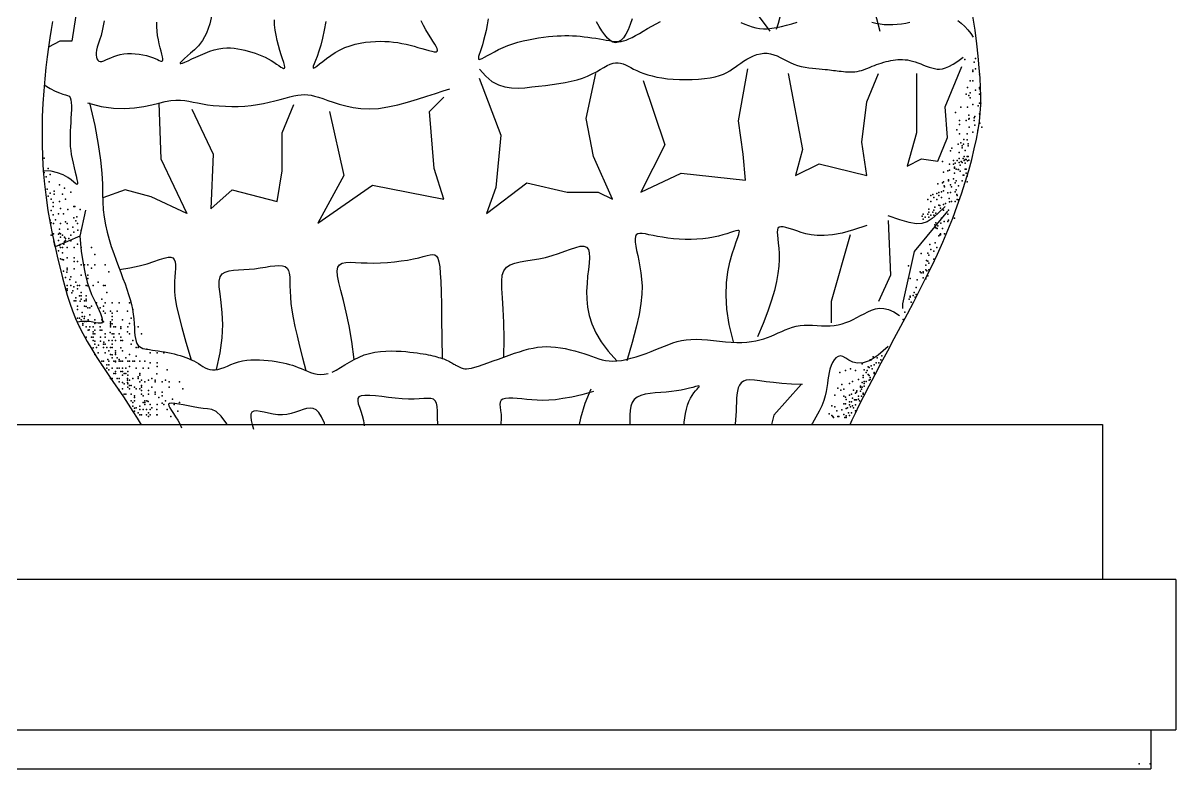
# Model space of a CAD drawing. Extents: x 477 to 1072, y 2734 to 3432.
# Drawn here: x 710.2 to 1072.4, y 2734.3 to 2968.8 of the extents above; entities that cross this region are included whole.
import ezdxf

# ---------------------------------------------------------------- set-up
doc = ezdxf.new("R2010")
doc.units = 0
doc.header["$LTSCALE"] = 10
doc.header["$MEASUREMENT"] = 0
for name, color, linetype in [('3', 3, 'CONTINUOUS'), ('4', 4, 'CONTINUOUS'), ('7', 7, 'CONTINUOUS'), ('BH', 3, 'CONTINUOUS')]:
    doc.layers.add(name, color=color, linetype=linetype)

msp = doc.modelspace()

# ---------------------------------------------------------------- linework, layer by layer
at = {"layer": '3'}
for points in [[(969.96, 3003.68), (970.98, 2998.38), (972.13, 2993.26), (973.37, 2988.31), (974.65, 2983.54), (975.93, 2978.94), (977.17, 2974.52), (978.32, 2970.27), (979.34, 2966.2)], [(731.1, 2984.32), (726.72, 2971.2), (725.47, 2963.08), (721.72, 2963.08), (718.18, 2961.26)], [(769.71, 2972.33), (768.85, 2968.53), (767.77, 2965.58), (766.56, 2963.33), (765.28, 2961.63), (764.01, 2960.35), (762.83, 2959.33), (761.8, 2958.45), (760.94, 2957.7), (760.28, 2957.08), (759.81, 2956.6), (759.57, 2956.26), (759.55, 2956.08), (759.79, 2956.06), (760.28, 2956.2), (761.03, 2956.52), (762.02, 2956.97), (763.19, 2957.52), (764.5, 2958.13), (765.91, 2958.76), (767.37, 2959.37), (768.84, 2959.92), (770.28, 2960.37), (771.65, 2960.69), (772.95, 2960.89), (774.19, 2960.99), (775.39, 2960.98), (776.54, 2960.89), (777.67, 2960.74), (778.77, 2960.52), (779.87, 2960.27), (780.96, 2959.98), (782.05, 2959.66), (783.12, 2959.31), (784.18, 2958.92), (785.21, 2958.51), (786.22, 2958.05), (787.18, 2957.56), (788.1, 2957.04), (788.97, 2956.48), (789.78, 2955.92), (790.51, 2955.41), (791.14, 2954.98), (791.66, 2954.68), (792.04, 2954.55), (792.29, 2954.63), (792.38, 2954.96), (792.29, 2955.56), (792.07, 2956.43), (791.74, 2957.51), (791.33, 2958.78), (790.89, 2960.2), (790.44, 2961.72), (790.02, 2963.32), (789.67, 2964.95), (789.4, 2966.59), (789.23, 2968.23), (789.16, 2969.86)], [(944.95, 2966.2), (941.26, 2971.14)], [(947.99, 2970.66), (947.47, 2968.62), (946.82, 2966.82)], [(735.62, 2969.52), (735.15, 2966.9), (734.67, 2964.9), (734.22, 2963.38), (733.82, 2962.19), (733.49, 2961.2), (733.27, 2960.3), (733.16, 2959.46), (733.14, 2958.71), (733.22, 2958.07), (733.39, 2957.53), (733.65, 2957.12), (734, 2956.84), (734.43, 2956.73), (734.94, 2956.76), (735.53, 2956.94), (736.19, 2957.21), (736.93, 2957.55), (737.75, 2957.92), (738.65, 2958.29), (739.63, 2958.63), (740.68, 2958.91), (741.81, 2959.1), (743, 2959.19), (744.21, 2959.21), (745.44, 2959.15), (746.65, 2959.02), (747.82, 2958.82), (748.93, 2958.58), (749.96, 2958.29), (750.88, 2957.96), (751.7, 2957.62), (752.4, 2957.31), (752.98, 2957.05), (753.45, 2956.87), (753.8, 2956.81), (754.03, 2956.89), (754.13, 2957.14), (754.11, 2957.59), (753.98, 2958.23), (753.78, 2959.03), (753.53, 2959.98), (753.24, 2961.05), (752.96, 2962.24), (752.69, 2963.51), (752.46, 2964.85), (752.3, 2966.23), (752.21, 2967.65), (752.18, 2969.07)], [(805.27, 2969.24), (804.84, 2966.52), (804.31, 2964.07), (803.72, 2961.88), (803.12, 2959.97), (802.54, 2958.33), (802.03, 2956.99), (801.63, 2955.94), (801.37, 2955.2), (801.29, 2954.76), (801.44, 2954.64), (801.84, 2954.83), (802.48, 2955.29), (803.33, 2955.95), (804.36, 2956.76), (805.55, 2957.67), (806.86, 2958.61), (808.28, 2959.53), (809.78, 2960.37), (811.33, 2961.08), (812.91, 2961.67), (814.51, 2962.14), (816.12, 2962.5), (817.73, 2962.77), (819.32, 2962.95), (820.88, 2963.05), (822.39, 2963.08), (823.85, 2963.05), (825.25, 2962.96), (826.61, 2962.83), (827.94, 2962.65), (829.23, 2962.42), (830.51, 2962.15), (831.77, 2961.85), (833.02, 2961.51), (834.26, 2961.15), (835.48, 2960.79), (836.63, 2960.44), (837.68, 2960.15), (838.61, 2959.93), (839.38, 2959.8), (839.96, 2959.8), (840.31, 2959.95), (840.43, 2960.27), (840.32, 2960.76), (840.02, 2961.4), (839.56, 2962.19), (838.97, 2963.12), (838.29, 2964.17), (837.55, 2965.34), (836.77, 2966.62), (835.99, 2967.99), (835.23, 2969.45)], [(856.33, 2970.11), (856.03, 2968.27), (855.67, 2966.5), (855.29, 2964.84), (854.89, 2963.31), (854.49, 2961.93), (854.11, 2960.74), (853.77, 2959.72), (853.5, 2958.89), (853.32, 2958.25), (853.24, 2957.78), (853.29, 2957.49), (853.49, 2957.39), (853.86, 2957.45), (854.43, 2957.69), (855.17, 2958.08), (856.08, 2958.58), (857.13, 2959.16), (858.32, 2959.8), (859.62, 2960.46), (861.03, 2961.11), (862.51, 2961.72), (864.07, 2962.27), (865.67, 2962.76), (867.3, 2963.19), (868.95, 2963.56), (870.58, 2963.87), (872.18, 2964.14), (873.74, 2964.36), (875.23, 2964.53), (876.63, 2964.67), (877.96, 2964.77), (879.23, 2964.83), (880.46, 2964.86), (881.66, 2964.85), (882.85, 2964.81), (884.03, 2964.74), (885.23, 2964.64), (886.45, 2964.51), (887.69, 2964.35), (888.92, 2964.18), (890.13, 2964), (891.3, 2963.81), (892.41, 2963.63), (893.45, 2963.45), (894.4, 2963.28), (895.25, 2963.14), (896.02, 2963.03), (896.74, 2962.96), (897.44, 2962.96), (898.14, 2963.03), (898.87, 2963.18), (899.67, 2963.44), (900.55, 2963.81), (901.55, 2964.29), (902.64, 2964.89), (903.82, 2965.56), (905.07, 2966.29), (906.38, 2967.06), (907.72, 2967.83), (909.08, 2968.6), (910.45, 2969.32)], [(901.53, 2970.14), (900.98, 2968.32), (900.34, 2966.68), (899.63, 2965.28), (898.86, 2964.13), (898.05, 2963.28), (897.21, 2962.77), (896.37, 2962.62), (895.52, 2962.82), (894.66, 2963.32), (893.8, 2964.09), (892.94, 2965.1), (892.08, 2966.31), (891.23, 2967.69), (890.38, 2969.21)], [(935.74, 2968.93), (936.98, 2968.45), (938.16, 2968.02), (939.31, 2967.64), (940.45, 2967.34), (941.62, 2967.13), (942.83, 2967.02), (944.11, 2967.03), (945.49, 2967.17), (946.95, 2967.43), (948.48, 2967.77), (950.08, 2968.17), (951.72, 2968.6), (953.4, 2969.04)], [(976.85, 2969.05), (978.17, 2968.77), (979.48, 2968.54), (980.8, 2968.39), (982.13, 2968.31), (983.48, 2968.32), (984.83, 2968.4), (986.18, 2968.56), (987.51, 2968.77), (988.81, 2969.05)], [(1003.85, 2969.62), (1004.98, 2968.72), (1006.06, 2967.72), (1007.06, 2966.63), (1007.95, 2965.49), (1008.73, 2964.33)], [(853.65, 2954.33), (855.56, 2952.09), (857.51, 2950.47), (859.52, 2949.37), (861.56, 2948.71), (863.64, 2948.4), (865.74, 2948.36), (867.87, 2948.49), (870.02, 2948.71), (872.17, 2948.94), (874.31, 2949.19), (876.43, 2949.46), (878.5, 2949.76), (880.5, 2950.11), (882.43, 2950.51), (884.25, 2950.98), (885.96, 2951.52), (887.54, 2952.14), (888.98, 2952.82), (890.31, 2953.52), (891.54, 2954.21), (892.66, 2954.86), (893.7, 2955.43), (894.66, 2955.89), (895.55, 2956.2), (896.38, 2956.35), (897.17, 2956.35), (897.94, 2956.22), (898.7, 2955.97), (899.47, 2955.64), (900.27, 2955.24), (901.11, 2954.8), (902.01, 2954.33), (902.99, 2953.86), (904.05, 2953.4), (905.21, 2952.96), (906.47, 2952.55), (907.83, 2952.17), (909.31, 2951.83), (910.91, 2951.54), (912.64, 2951.31), (914.5, 2951.15), (916.45, 2951.06), (918.45, 2951.03), (920.46, 2951.08), (922.42, 2951.19), (924.31, 2951.37), (926.06, 2951.62), (927.65, 2951.94), (929.03, 2952.32), (930.23, 2952.76), (931.29, 2953.26), (932.25, 2953.8), (933.12, 2954.37), (933.96, 2954.97), (934.8, 2955.58), (935.67, 2956.2), (936.6, 2956.83), (937.59, 2957.42), (938.62, 2957.98), (939.68, 2958.47), (940.77, 2958.87), (941.86, 2959.16), (942.94, 2959.32), (944.01, 2959.33), (945.05, 2959.17), (946.07, 2958.86), (947.09, 2958.45), (948.1, 2957.96), (949.12, 2957.43), (950.16, 2956.88), (951.24, 2956.36), (952.35, 2955.89), (953.5, 2955.5), (954.68, 2955.19), (955.88, 2954.95), (957.06, 2954.76), (958.22, 2954.61), (959.32, 2954.5), (960.36, 2954.41), (961.31, 2954.33), (962.16, 2954.25), (962.92, 2954.17), (963.6, 2954.1), (964.24, 2954.02), (964.84, 2953.94), (965.43, 2953.86), (966.01, 2953.78), (966.62, 2953.71), (967.27, 2953.63), (967.94, 2953.56), (968.64, 2953.5), (969.36, 2953.46), (970.09, 2953.44), (970.82, 2953.46), (971.54, 2953.51), (972.25, 2953.6), (972.95, 2953.74), (973.63, 2953.92), (974.3, 2954.14), (974.96, 2954.38), (975.63, 2954.64), (976.3, 2954.92), (976.98, 2955.2), (977.67, 2955.48), (978.38, 2955.74), (979.11, 2956), (979.85, 2956.24), (980.6, 2956.46), (981.36, 2956.67), (982.11, 2956.85), (982.86, 2957.01), (983.61, 2957.14), (984.35, 2957.24), (985.08, 2957.31), (985.82, 2957.34), (986.56, 2957.34), (987.3, 2957.29), (988.07, 2957.19), (988.85, 2957.03), (989.66, 2956.83), (990.49, 2956.57), (991.35, 2956.27), (992.22, 2955.94), (993.09, 2955.6), (993.97, 2955.27), (994.84, 2954.96), (995.7, 2954.7), (996.53, 2954.49), (997.35, 2954.35), (998.17, 2954.32), (999.05, 2954.43), (1000.01, 2954.7), (1001.11, 2955.17), (1002.38, 2955.87), (1003.86, 2956.83), (1005.6, 2958.08)], [(853.54, 2951.46), (860.26, 2933.55), (858.76, 2917.14), (855.78, 2908.93), (868.47, 2918.63), (881.17, 2915.65), (890.87, 2915.65), (895.36, 2913.41), (889.38, 2926.84), (887.14, 2938.77), (890.13, 2952.95)], [(905.06, 2950.71), (911.78, 2930.57), (904.32, 2915.65), (917.01, 2921.61), (937.17, 2919.38), (936.43, 2927.58), (934.93, 2938.03), (937.92, 2954.44)], [(950.62, 2952.95), (955.1, 2929.07), (952.86, 2920.87), (960.32, 2924.6), (975.26, 2920.87), (973.76, 2931.31), (975.26, 2944), (978.99, 2952.95)], [(990.94, 2952.95), (990.94, 2934.3), (987.95, 2923.85), (992.43, 2926.09), (997.66, 2925.34), (1000.65, 2932.8), (999.9, 2942.5), (1005.13, 2955.19)], [(716.84, 2949.41), (718.74, 2948.2), (720.32, 2947.37), (721.63, 2946.84), (722.68, 2946.5), (723.51, 2946.28), (724.15, 2946.08), (724.62, 2945.81), (724.95, 2945.38), (725.17, 2944.71), (725.3, 2943.83), (725.36, 2942.77), (725.35, 2941.58), (725.3, 2940.28), (725.23, 2938.93), (725.14, 2937.56), (725.05, 2936.21), (724.98, 2934.91), (724.94, 2933.65), (724.93, 2932.42), (724.96, 2931.2), (725.03, 2929.98), (725.15, 2928.73), (725.33, 2927.45), (725.57, 2926.11), (725.88, 2924.72), (726.21, 2923.32), (726.55, 2921.98), (726.86, 2920.74), (727.1, 2919.67), (727.24, 2918.84), (727.24, 2918.29), (727.08, 2918.1), (726.73, 2918.29), (726.14, 2918.78), (725.31, 2919.48), (724.2, 2920.27), (722.79, 2921.07), (721.05, 2921.75), (718.97, 2922.23), (716.51, 2922.38)], [(730.47, 2943.71), (734.73, 2942.61), (738.59, 2942.05), (742.09, 2941.92), (745.24, 2942.12), (748.08, 2942.55), (750.61, 2943.1), (752.86, 2943.66), (754.86, 2944.13), (756.62, 2944.42), (758.21, 2944.55), (759.65, 2944.55), (761.01, 2944.43), (762.32, 2944.22), (763.65, 2943.97), (765.04, 2943.68), (766.53, 2943.4), (768.17, 2943.14), (769.93, 2942.92), (771.81, 2942.75), (773.76, 2942.63), (775.77, 2942.58), (777.8, 2942.59), (779.84, 2942.69), (781.85, 2942.88), (783.82, 2943.16), (785.72, 2943.51), (787.56, 2943.92), (789.31, 2944.35), (790.98, 2944.79), (792.53, 2945.21), (793.98, 2945.58), (795.29, 2945.9), (796.48, 2946.13), (797.57, 2946.26), (798.61, 2946.31), (799.63, 2946.26), (800.68, 2946.11), (801.79, 2945.87), (803, 2945.52), (804.36, 2945.06), (805.9, 2944.51), (807.62, 2943.9), (809.53, 2943.29), (811.62, 2942.73), (813.9, 2942.26), (816.36, 2941.95), (819, 2941.84), (821.82, 2941.99), (824.81, 2942.43), (827.9, 2943.1), (831.02, 2943.93), (834.08, 2944.86), (837.02, 2945.81), (839.75, 2946.71), (842.19, 2947.49), (844.27, 2948.08)], [(806.49, 2941.01), (810.97, 2920.87), (802.76, 2905.95), (819.93, 2917.88), (842.34, 2913.41), (839.35, 2923.11), (837.85, 2941.01), (842.34, 2945.49)], [(731.1, 2943.71), (732.7, 2936.61), (733.8, 2930.67), (734.51, 2925.72), (734.91, 2921.59), (735.11, 2918.13), (735.19, 2915.18), (735.24, 2912.57), (735.37, 2910.13), (735.64, 2907.74), (736.06, 2905.37), (736.59, 2903.04), (737.22, 2900.76), (737.91, 2898.53), (738.65, 2896.36), (739.41, 2894.28), (740.16, 2892.28), (740.89, 2890.37), (741.58, 2888.55), (742.23, 2886.81), (742.82, 2885.13), (743.36, 2883.51), (743.83, 2881.92), (744.22, 2880.37), (744.54, 2878.85), (744.77, 2877.33), (744.94, 2875.85), (745.06, 2874.41), (745.15, 2873.05), (745.24, 2871.79), (745.35, 2870.63), (745.49, 2869.61), (745.69, 2868.75), (745.96, 2868.05), (746.31, 2867.5), (746.74, 2867.09), (747.24, 2866.78), (747.81, 2866.55), (748.46, 2866.39), (749.17, 2866.26), (749.96, 2866.14), (750.81, 2866.02), (751.72, 2865.89), (752.67, 2865.74), (753.66, 2865.58), (754.66, 2865.41), (755.68, 2865.22), (756.68, 2865.01), (757.67, 2864.79), (758.63, 2864.54), (759.57, 2864.28), (760.47, 2863.99), (761.35, 2863.68), (762.19, 2863.35), (763.01, 2862.99), (763.79, 2862.6), (764.55, 2862.19), (765.28, 2861.75), (765.99, 2861.3), (766.69, 2860.87), (767.4, 2860.48), (768.13, 2860.16), (768.87, 2859.92), (769.66, 2859.79), (770.49, 2859.79), (771.38, 2859.94), (772.33, 2860.22), (773.33, 2860.58), (774.39, 2861), (775.5, 2861.45), (776.66, 2861.89), (777.87, 2862.28), (779.14, 2862.6), (780.45, 2862.82), (781.8, 2862.95), (783.16, 2862.99), (784.52, 2862.97), (785.87, 2862.88), (787.19, 2862.75), (788.46, 2862.58), (789.67, 2862.39), (790.8, 2862.19), (791.87, 2861.98), (792.89, 2861.75), (793.86, 2861.5), (794.81, 2861.22), (795.73, 2860.92), (796.66, 2860.58), (797.59, 2860.21), (798.53, 2859.8), (799.51, 2859.39), (800.5, 2859.01), (801.53, 2858.69), (802.6, 2858.45), (803.7, 2858.35), (804.84, 2858.4), (806.03, 2858.65)], [(752.86, 2943.66), (753.47, 2926.09), (761.69, 2908.93), (750.48, 2914.15), (742.27, 2916.39), (735.21, 2913.87)], [(763.18, 2941.76), (769.9, 2927.58), (769.15, 2910.42), (775.87, 2916.39), (790.06, 2912.66), (791.56, 2922.36), (791.56, 2934.3), (795.29, 2943.25)], [(729.85, 2909.98), (727.97, 2901.86), (720.22, 2898.47), (719.83, 2900.3)], [(999.9, 2911.17), (997.66, 2908.96), (995.84, 2907.35), (994.23, 2906.29), (992.62, 2905.76), (990.8, 2905.72), (988.56, 2906.13), (985.69, 2906.97), (981.98, 2908.18)], [(1000.65, 2909.68), (990.19, 2896.99), (986.46, 2880.58), (986.46, 2879.09)], [(981.98, 2906.69), (982.73, 2889.53), (978.99, 2881.33)], [(727.97, 2901.86), (728.48, 2897.14), (729.06, 2893.22), (729.69, 2890.01), (730.36, 2887.39), (731.05, 2885.26), (731.73, 2883.52), (732.39, 2882.06), (733.02, 2880.77), (733.6, 2879.58), (734.11, 2878.48), (734.53, 2877.48), (734.85, 2876.59), (735.05, 2875.84), (735.12, 2875.24), (735.04, 2874.79), (734.8, 2874.52), (734.38, 2874.43), (733.78, 2874.48), (733.03, 2874.62), (732.13, 2874.79), (731.08, 2874.95), (729.91, 2875.03), (728.61, 2875), (727.2, 2874.79)], [(933.44, 2868.64), (932.09, 2874), (931.34, 2878.86), (931.09, 2883.26), (931.23, 2887.19), (931.66, 2890.65), (932.28, 2893.67), (932.99, 2896.23), (933.69, 2898.36), (934.28, 2900.06), (934.75, 2901.38), (935.07, 2902.35), (935.24, 2903.01), (935.25, 2903.41), (935.09, 2903.59), (934.74, 2903.59), (934.19, 2903.46), (933.43, 2903.23), (932.48, 2902.93), (931.36, 2902.59), (930.08, 2902.22), (928.66, 2901.85), (927.12, 2901.5), (925.47, 2901.2), (923.73, 2900.97), (921.93, 2900.83), (920.08, 2900.77), (918.21, 2900.79), (916.36, 2900.88), (914.54, 2901.02), (912.78, 2901.22), (911.1, 2901.45), (909.54, 2901.72), (908.12, 2902), (906.84, 2902.28), (905.72, 2902.51), (904.75, 2902.65), (903.95, 2902.68), (903.31, 2902.56), (902.85, 2902.25), (902.57, 2901.72), (902.48, 2900.94), (902.53, 2899.93), (902.71, 2898.71), (902.98, 2897.3), (903.31, 2895.73), (903.66, 2894.02), (904.01, 2892.2), (904.32, 2890.28), (904.55, 2888.27), (904.67, 2886.07), (904.61, 2883.58), (904.32, 2880.67), (903.75, 2877.24), (902.85, 2873.18), (901.56, 2868.36), (899.84, 2862.67)], [(975.26, 2905.2), (971.1, 2903.77), (967.53, 2902.81), (964.49, 2902.23), (961.9, 2901.99), (959.7, 2902.01), (957.8, 2902.24), (956.15, 2902.59), (954.66, 2903.02), (953.29, 2903.47), (952.03, 2903.88), (950.89, 2904.25), (949.88, 2904.54), (949.01, 2904.72), (948.3, 2904.76), (947.75, 2904.64), (947.38, 2904.33), (947.19, 2903.8), (947.14, 2903.06), (947.2, 2902.1), (947.33, 2900.95), (947.49, 2899.6), (947.64, 2898.06), (947.74, 2896.34), (947.75, 2894.44), (947.64, 2892.37), (947.37, 2890.1), (946.91, 2887.58), (946.24, 2884.78), (945.34, 2881.68), (944.16, 2878.23), (942.7, 2874.39), (940.91, 2870.14)], [(970.03, 2902.22), (964.06, 2881.33), (964.06, 2874.61)], [(861.27, 2863.82), (861.33, 2869.66), (861.22, 2874.67), (861.02, 2878.9), (860.79, 2882.44), (860.62, 2885.35), (860.59, 2887.69), (860.77, 2889.54), (861.25, 2890.96), (862.09, 2892.03), (863.24, 2892.81), (864.68, 2893.37), (866.34, 2893.77), (868.18, 2894.08), (870.16, 2894.36), (872.22, 2894.69), (874.32, 2895.13), (876.41, 2895.72), (878.44, 2896.4), (880.39, 2897.11), (882.19, 2897.77), (883.83, 2898.3), (885.24, 2898.63), (886.4, 2898.67), (887.27, 2898.36), (887.81, 2897.64), (888.07, 2896.54), (888.12, 2895.09), (888.01, 2893.36), (887.81, 2891.39), (887.58, 2889.23), (887.38, 2886.91), (887.27, 2884.5), (887.3, 2882.02), (887.55, 2879.49), (888.07, 2876.88), (888.92, 2874.21), (890.16, 2871.45), (891.85, 2868.6), (894.04, 2865.65), (896.8, 2862.6)], [(740.53, 2891.32), (743.78, 2891.85), (746.64, 2892.48), (749.13, 2893.16), (751.27, 2893.83), (753.07, 2894.43), (754.56, 2894.91), (755.74, 2895.2), (756.64, 2895.25), (757.29, 2895.01), (757.71, 2894.5), (757.95, 2893.75), (758.04, 2892.8), (758.03, 2891.67), (757.96, 2890.39), (757.85, 2889.01), (757.76, 2887.54), (757.73, 2886.01), (757.79, 2884.29), (758.01, 2882.27), (758.42, 2879.81), (759.08, 2876.78), (760.03, 2873.06), (761.32, 2868.5), (763.01, 2862.99)], [(814.22, 2863.04), (813.48, 2868.7), (812.62, 2873.66), (811.72, 2877.96), (810.83, 2881.64), (810.04, 2884.73), (809.39, 2887.28), (808.98, 2889.33), (808.86, 2890.9), (809.08, 2892.05), (809.63, 2892.83), (810.49, 2893.31), (811.62, 2893.54), (813, 2893.61), (814.6, 2893.56), (816.38, 2893.46), (818.31, 2893.39), (820.38, 2893.38), (822.52, 2893.45), (824.7, 2893.58), (826.87, 2893.78), (828.98, 2894.02), (830.99, 2894.31), (832.84, 2894.64), (834.49, 2895), (835.92, 2895.38), (837.11, 2895.72), (838.11, 2895.97), (838.93, 2896.06), (839.59, 2895.95), (840.11, 2895.56), (840.52, 2894.85), (840.84, 2893.76), (841.09, 2892.22), (841.28, 2890.17), (841.42, 2887.55), (841.53, 2884.28), (841.61, 2880.29), (841.68, 2875.53), (841.75, 2869.92), (841.84, 2863.39)], [(770.93, 2859.87), (772.16, 2865.13), (772.78, 2869.85), (772.94, 2874.06), (772.78, 2877.76), (772.44, 2880.96), (772.07, 2883.67), (771.8, 2885.9), (771.77, 2887.67), (772.09, 2888.99), (772.75, 2889.93), (773.71, 2890.55), (774.91, 2890.93), (776.31, 2891.14), (777.86, 2891.23), (779.51, 2891.3), (781.23, 2891.4), (782.95, 2891.58), (784.66, 2891.83), (786.31, 2892.1), (787.87, 2892.35), (789.31, 2892.53), (790.59, 2892.6), (791.68, 2892.53), (792.55, 2892.27), (793.18, 2891.78), (793.59, 2891.07), (793.84, 2890.15), (793.97, 2889.02), (794.02, 2887.7), (794.04, 2886.2), (794.07, 2884.53), (794.17, 2882.69), (794.36, 2880.7), (794.67, 2878.52), (795.08, 2876.12), (795.62, 2873.47), (796.27, 2870.52), (797.06, 2867.25), (797.97, 2863.62), (799.02, 2859.6)], [(807.26, 2859.1), (808.55, 2859.73), (809.89, 2860.49), (811.28, 2861.33), (812.72, 2862.19), (814.22, 2863.04), (815.77, 2863.82), (817.39, 2864.48), (819.05, 2864.98), (820.76, 2865.34), (822.47, 2865.57), (824.17, 2865.7), (825.84, 2865.74), (827.46, 2865.71), (828.99, 2865.63), (830.41, 2865.52), (831.72, 2865.4), (832.91, 2865.27), (834, 2865.13), (834.99, 2864.98), (835.89, 2864.84), (836.73, 2864.68), (837.51, 2864.53), (838.23, 2864.37), (838.91, 2864.22), (839.56, 2864.06), (840.18, 2863.9), (840.76, 2863.73), (841.31, 2863.57), (841.84, 2863.39), (842.34, 2863.21), (842.82, 2863.02), (843.27, 2862.82), (843.71, 2862.61), (844.13, 2862.41), (844.52, 2862.2), (844.89, 2862), (845.23, 2861.8), (845.55, 2861.62), (845.84, 2861.46), (846.1, 2861.31), (846.33, 2861.18), (846.55, 2861.06), (846.76, 2860.95), (846.97, 2860.84), (847.17, 2860.74), (847.38, 2860.63), (847.61, 2860.52), (847.86, 2860.4), (848.15, 2860.29), (848.51, 2860.2), (848.95, 2860.14), (849.51, 2860.14), (850.2, 2860.21), (851.06, 2860.37), (852.09, 2860.62), (853.32, 2860.99), (854.72, 2861.45), (856.25, 2861.99), (857.87, 2862.58), (859.56, 2863.19), (861.27, 2863.82), (862.96, 2864.43), (864.6, 2865), (866.16, 2865.51), (867.65, 2865.97), (869.08, 2866.35), (870.48, 2866.66), (871.87, 2866.9), (873.24, 2867.05), (874.64, 2867.11), (876.06, 2867.08), (877.53, 2866.96), (879.03, 2866.75), (880.54, 2866.47), (882.04, 2866.13), (883.52, 2865.75), (884.96, 2865.34), (886.33, 2864.91), (887.63, 2864.48), (888.83, 2864.05), (889.97, 2863.66), (891.06, 2863.3), (892.14, 2862.99), (893.22, 2862.76), (894.34, 2862.6), (895.52, 2862.55), (896.8, 2862.6), (898.18, 2862.78), (899.66, 2863.07), (901.2, 2863.45), (902.78, 2863.9), (904.37, 2864.42), (905.96, 2864.97), (907.51, 2865.55), (908.99, 2866.14), (910.4, 2866.72), (911.74, 2867.28), (913.06, 2867.8), (914.36, 2868.26), (915.68, 2868.67), (917.05, 2869), (918.5, 2869.24), (920.04, 2869.37), (921.7, 2869.39), (923.46, 2869.33), (925.29, 2869.19), (927.15, 2869.02), (929.03, 2868.83), (930.88, 2868.65), (932.69, 2868.51), (934.42, 2868.43), (936.05, 2868.44), (937.58, 2868.52), (939.02, 2868.68), (940.39, 2868.91), (941.68, 2869.21), (942.92, 2869.56), (944.11, 2869.96), (945.26, 2870.41), (946.38, 2870.9), (947.48, 2871.4), (948.58, 2871.9), (949.68, 2872.39), (950.79, 2872.84), (951.93, 2873.22), (953.1, 2873.53), (954.33, 2873.74), (955.6, 2873.85), (956.93, 2873.86), (958.28, 2873.82), (959.65, 2873.74), (961.03, 2873.67), (962.4, 2873.63), (963.75, 2873.64), (965.06, 2873.74), (966.33, 2873.96), (967.55, 2874.27), (968.74, 2874.67), (969.91, 2875.14), (971.05, 2875.67), (972.18, 2876.24), (973.31, 2876.83), (974.44, 2877.44), (975.58, 2878.03), (976.75, 2878.56), (977.98, 2878.96), (979.27, 2879.16), (980.66, 2879.12), (982.16, 2878.76), (983.8, 2878.03), (985.59, 2876.87)], [(981.98, 2867.15), (978.89, 2864.41), (976.3, 2862.75), (974.14, 2861.97), (972.36, 2861.86), (970.9, 2862.21), (969.69, 2862.82), (968.68, 2863.48), (967.79, 2863.98), (966.99, 2864.15), (966.25, 2864.01), (965.59, 2863.58), (965.01, 2862.93), (964.5, 2862.1), (964.06, 2861.12), (963.71, 2860.06), (963.43, 2858.94), (963.24, 2857.82), (963.08, 2856.68), (962.94, 2855.51), (962.77, 2854.28), (962.54, 2852.98), (962.22, 2851.6), (961.76, 2850.11), (961.13, 2848.5), (960.31, 2846.76), (959.32, 2844.92), (958.18, 2843.03), (957.89, 2842.59)], [(917.91, 2842.59), (917.95, 2843.36), (918.1, 2844.76), (918.32, 2846.12), (918.61, 2847.43), (918.97, 2848.67), (919.39, 2849.82), (919.87, 2850.86), (920.41, 2851.78), (920.96, 2852.57), (921.5, 2853.23), (921.97, 2853.77), (922.35, 2854.19), (922.59, 2854.48), (922.65, 2854.66), (922.49, 2854.72), (922.08, 2854.66), (921.44, 2854.51), (920.59, 2854.3), (919.55, 2854.03), (918.33, 2853.75), (916.97, 2853.46), (915.49, 2853.19), (913.9, 2852.98), (912.23, 2852.82), (910.53, 2852.69), (908.84, 2852.56), (907.21, 2852.39), (905.68, 2852.13), (904.31, 2851.75), (903.13, 2851.22), (902.2, 2850.49), (901.54, 2849.54), (901.13, 2848.39), (900.9, 2847.07), (900.82, 2845.62), (900.82, 2844.06), (900.85, 2842.44)], [(955.1, 2855.21), (951.66, 2855.29), (948.62, 2855.5), (945.96, 2855.77), (943.65, 2856.08), (941.66, 2856.35), (939.97, 2856.55), (938.57, 2856.62), (937.42, 2856.52), (936.51, 2856.2), (935.8, 2855.68), (935.27, 2854.97), (934.89, 2854.1), (934.63, 2853.1), (934.46, 2851.98), (934.37, 2850.77), (934.31, 2849.49), (934.27, 2848.17), (934.22, 2846.81), (934.16, 2845.45), (934.06, 2844.09), (933.92, 2842.75), (933.9, 2842.59)], [(954.64, 2855.22), (946.13, 2845.52), (945.34, 2842.59)], [(840.55, 2842.59), (840.42, 2844.87), (840.36, 2846.83), (840.29, 2848.3), (840.1, 2849.37), (839.71, 2850.1), (839.12, 2850.54), (838.32, 2850.77), (837.31, 2850.83), (836.1, 2850.79), (834.69, 2850.7), (833.07, 2850.62), (831.26, 2850.61), (829.26, 2850.72), (827.14, 2850.91), (824.99, 2851.15), (822.87, 2851.39), (820.88, 2851.6), (819.09, 2851.73), (817.59, 2851.75), (816.45, 2851.61), (815.72, 2851.28), (815.37, 2850.75), (815.32, 2850.04), (815.51, 2849.15), (815.85, 2848.09), (816.28, 2846.85), (816.73, 2845.45), (817.13, 2843.9), (817.41, 2842.19)], [(889.38, 2852.98), (885.73, 2851.99), (882.57, 2851.26), (879.83, 2850.74), (877.45, 2850.41), (875.35, 2850.24), (873.47, 2850.2), (871.74, 2850.25), (870.09, 2850.36), (868.47, 2850.52), (866.89, 2850.68), (865.4, 2850.82), (864.02, 2850.91), (862.8, 2850.92), (861.76, 2850.84), (860.94, 2850.62), (860.38, 2850.24), (860.1, 2849.68), (860.03, 2848.95), (860.1, 2848.04), (860.24, 2846.98), (860.38, 2845.77), (860.43, 2844.43), (860.34, 2842.95), (860.26, 2842.59)], [(888.63, 2853.72), (886.7, 2849.19), (885.31, 2844.64), (884.89, 2842.59)], [(774.33, 2842.59), (774.16, 2842.88), (772.4, 2845.27), (770.89, 2846.67), (769.51, 2847.35), (768.18, 2847.59), (766.79, 2847.69), (765.28, 2847.87), (763.68, 2848.14), (762.07, 2848.45), (760.52, 2848.77), (759.09, 2849.05), (757.84, 2849.26), (756.86, 2849.33), (756.21, 2849.25), (755.93, 2848.96), (755.98, 2848.48), (756.29, 2847.83), (756.8, 2847.04), (757.44, 2846.12), (758.13, 2845.08), (758.83, 2843.97), (759.45, 2842.78), (759.94, 2841.55)], [(805.02, 2842.59), (804.87, 2843.08), (804, 2845.07), (803.14, 2846.42), (802.25, 2847.23), (801.33, 2847.63), (800.34, 2847.73), (799.28, 2847.6), (798.17, 2847.31), (796.99, 2846.91), (795.75, 2846.49), (794.46, 2846.09), (793.1, 2845.79), (791.68, 2845.64), (790.21, 2845.69), (788.73, 2845.9), (787.28, 2846.19), (785.91, 2846.49), (784.66, 2846.75), (783.58, 2846.88), (782.71, 2846.82), (782.1, 2846.51), (781.77, 2845.89), (781.71, 2844.99), (781.86, 2843.87), (782.17, 2842.58), (782.61, 2841.16)]]:
    msp.add_lwpolyline(points, dxfattribs=at)
at = {"layer": '4'}
for p, q in [((575.77, 2842.59), (1049.34, 2842.59)), ((1049.34, 2793.95), (499.94, 2793.95)), ((476.85, 2746.63), (1072.43, 2746.63))]:
    msp.add_line(p, q, dxfattribs=at)
at = {"layer": '4', "color": 2}
for p, q in [((1049.34, 2842.59), (1049.34, 2793.95)), ((1072.43, 2793.95), (1049.34, 2793.95)), ((1072.43, 2793.95), (1072.43, 2746.63)), ((1072.43, 2793.95), (1072.43, 2746.63)), ((1064.53, 2746.63), (1064.53, 2734.35)), ((1064.53, 2746.63), (1064.53, 2734.35)), ((484.75, 2734.35), (1064.53, 2734.35))]:
    msp.add_line(p, q, dxfattribs=at)
at = {"layer": '4'}
for points in [[(970.11, 2842.59), (970.72, 2844.05), (971.69, 2846.13), (972.92, 2848.66), (974.39, 2851.57), (976.06, 2854.8), (977.88, 2858.29), (979.83, 2861.98), (981.85, 2865.8), (983.92, 2869.69), (985.99, 2873.57), (988.03, 2877.41), (990.03, 2881.2), (991.98, 2884.96), (993.88, 2888.69), (995.71, 2892.41), (997.47, 2896.14), (999.16, 2899.89), (1000.77, 2903.66), (1002.28, 2907.48), (1003.7, 2911.3), (1005.02, 2915.09), (1006.22, 2918.81), (1007.31, 2922.44), (1008.26, 2925.92), (1009.08, 2929.23), (1009.76, 2932.33), (1010.29, 2935.2), (1010.68, 2937.9), (1010.94, 2940.5), (1011.08, 2943.08), (1011.11, 2945.72), (1011.04, 2948.5), (1010.88, 2951.48), (1010.64, 2954.76), (1010.32, 2958.37), (1009.9, 2962.31), (1009.33, 2966.54), (1008.59, 2971.01)], [(719.47, 2969.3), (719.04, 2966.81), (718.61, 2964.13), (718.18, 2961.26), (717.76, 2958.18), (717.36, 2954.86), (717, 2951.3), (716.68, 2947.51), (716.42, 2943.55), (716.23, 2939.45), (716.14, 2935.25), (716.14, 2930.97), (716.26, 2926.67), (716.51, 2922.38), (716.9, 2918.14), (717.41, 2913.97), (718.01, 2909.89), (718.7, 2905.93), (719.44, 2902.12), (720.22, 2898.47), (721.01, 2895.02), (721.79, 2891.78), (722.54, 2888.77), (723.29, 2885.96), (724.05, 2883.31), (724.85, 2880.79), (725.71, 2878.36), (726.67, 2875.97), (727.73, 2873.6), (728.93, 2871.21), (730.28, 2868.75), (731.77, 2866.26), (733.35, 2863.73), (735, 2861.19), (736.69, 2858.67), (738.39, 2856.17), (740.07, 2853.71), (741.7, 2851.31), (743.25, 2848.99), (744.7, 2846.75), (746.04, 2844.59), (747.24, 2842.52)]]:
    msp.add_lwpolyline(points, dxfattribs=at)
at = {"layer": '7', "color": 2}
for p in [(1060.9, 2735.96), (1064.33, 2735.96)]:
    msp.add_point(p, dxfattribs=at)
at = {"layer": 'BH'}
for p in [(1006.12, 2957.3), (1009.03, 2956.47), (1009.45, 2957.71), (1008.61, 2953.98), (1008.61, 2953.56), (1009.45, 2954.39), (1010.69, 2952.73), (1007.78, 2950.65), (1008.61, 2950.65), (1006.53, 2946.5), (1006.95, 2948.57), (1007.37, 2946.08), (1007.78, 2946.91), (1007.78, 2945.25), (1009.45, 2947.74), (1010.69, 2948.57), (1010.69, 2948.16), (1010.69, 2946.5), (1004.87, 2942.34), (1006.95, 2942.34), (1008.61, 2943.17), (1010.28, 2942.76), (1010.69, 2943.59), (1011.11, 2943.59), (1003.21, 2940.68), (1004.46, 2938.19), (1006.53, 2938.19), (1007.37, 2939.85), (1007.37, 2938.6), (1007.42, 2938.85), (1009.03, 2939.02), (1009.03, 2938.19), (1009.27, 2939.46), (1010.69, 2940.27), (1010.81, 2940.08), (1003.62, 2935.28), (1004.46, 2936.94), (1007.42, 2936.08), (1008.65, 2934.55), (1009.27, 2936.7), (1010.19, 2935.16), (1010.81, 2937.31), (1011.42, 2936.08), (1004.04, 2930.71), (1004.46, 2934.03), (1004.87, 2931.13), (1005.7, 2930.71), (1005.8, 2932.25), (1006.81, 2933.93), (1006.81, 2932.09), (1007.11, 2930.86), (1001.54, 2928.63), (1001.96, 2929.46), (1004.34, 2928.09), (1005.27, 2930.24), (1005.27, 2929.63), (1006.19, 2928.71), (1007.11, 2930.24), (716.77, 2926.32), (999.05, 2925.31), (1001.31, 2924.4), (1002.5, 2925.63), (1002.5, 2924.4), (1002.81, 2923.48), (1003.11, 2924.71), (1003.73, 2925.63), (1004.34, 2926.25), (1004.34, 2925.02), (1004.65, 2924.1), (1004.96, 2925.32), (1005.27, 2925.02), (1005.57, 2926.25), (1005.88, 2926.86), (1005.88, 2925.63), (1006.19, 2925.94), (1006.19, 2924.71), (1006.5, 2925.94), (1006.81, 2926.86), (1006.92, 2925.52), (1007.11, 2926.86), (1007.37, 2925.73), (716.77, 2921.8), (717.42, 2920.51), (718.06, 2923.09), (718.71, 2921.15), (999.42, 2921.94), (1000.71, 2922.4), (1001.27, 2922.56), (1002.5, 2919.79), (1002.81, 2923.17), (1002.81, 2921.64), (1003.42, 2922.87), (1004.04, 2922.82), (1004.12, 2922.72), (1004.65, 2922.25), (1005.57, 2921.02), (1005.8, 2921.04), (1006.19, 2922.87), (1006.5, 2922.87), (1006.5, 2921.64), (1006.81, 2920.71), (717.74, 2916.63), (718.39, 2918.89), (721.62, 2917.92), (723.24, 2916.95), (997.58, 2918.25), (999.11, 2918.56), (999.42, 2918.87), (999.42, 2916.1), (999.63, 2917.68), (999.73, 2917.33), (1000.96, 2919.48), (1000.96, 2919.18), (1001.57, 2917.95), (1001.88, 2917.33), (1003.11, 2918.56), (1003.42, 2919.18), (1003.42, 2916.41), (1004.12, 2917.68), (1005.27, 2919.18), (1006.81, 2918.87), (718.06, 2914.37), (718.71, 2915.34), (719.03, 2913.4), (720, 2915.98), (720, 2915.01), (721.62, 2912.75), (722.59, 2915.01), (723.56, 2913.4), (725.18, 2915.66), (994.5, 2913.34), (995.42, 2914.57), (995.42, 2912.72), (996.04, 2914.87), (996.34, 2913.95), (997.27, 2915.18), (997.27, 2913.34), (997.88, 2915.49), (997.88, 2914.57), (998.81, 2915.8), (998.81, 2913.95), (1000.75, 2915.44), (1001.13, 2913.68), (1001.31, 2912.64), (1001.57, 2915.49), (1001.88, 2912.72), (1003.11, 2915.8), (1003.11, 2912.72), (1003.55, 2914.88), (1003.73, 2914.57), (1003.73, 2913.34), (1004.12, 2913.2), (719.03, 2909.85), (719.68, 2912.43), (719.68, 2911.14), (721.3, 2908.88), (721.95, 2910.49), (722.92, 2908.88), (724.21, 2910.17), (726.15, 2911.14), (726.47, 2911.14), (728.09, 2910.17), (994.81, 2910.26), (994.81, 2909.34), (996.04, 2909.34), (996.34, 2909.96), (996.65, 2910.88), (996.96, 2909.03), (997.95, 2911.51), (998.19, 2911.49), (998.5, 2910.57), (999.42, 2911.8), (999.42, 2909.96), (1000.04, 2912.11), (1000.96, 2909.96), (718.66, 2906.89), (719.03, 2905.97), (719.68, 2908.55), (719.74, 2905.81), (720.33, 2906.94), (721.91, 2905.81), (723.56, 2906.29), (724.07, 2905.81), (726.15, 2907.58), (726.8, 2906.62), (727.12, 2907.91), (727.32, 2905.81), (992.65, 2908.11), (992.96, 2908.73), (992.96, 2907.19), (993.58, 2907.8), (994.5, 2908.73), (994.81, 2907.8), (995.42, 2908.42), (996.34, 2908.42), (996.65, 2905.34), (996.96, 2905.96), (998.51, 2905.91), (998.81, 2907.5), (999.63, 2906.47), (1000.75, 2908.71), (1000.75, 2906.47), (1000.96, 2906.88), (1002.81, 2907.5), (719.03, 2902.09), (719.74, 2902.56), (721.3, 2902.42), (721.62, 2904.03), (721.62, 2902.74), (721.91, 2902.56), (722.59, 2902.09), (724.21, 2904.03), (725.18, 2902.09), (725.83, 2904.68), (726.15, 2903.06), (727.44, 2903.71), (728.41, 2903.65), (996.96, 2904.42), (997.38, 2904.23), (997.58, 2905.04), (997.88, 2901.96), (998.19, 2902.27), (998.5, 2902.58), (998.5, 2902.27), (999.07, 2904.23), (999.73, 2902.58), (721.3, 2900.48), (721.62, 2898.86), (721.88, 2899.16), (721.91, 2901.48), (721.95, 2898.22), (722.59, 2898.22), (723, 2899.31), (723.24, 2901.45), (723.24, 2900.15), (723.56, 2901.12), (723.56, 2900.48), (724.08, 2898.23), (724.53, 2901.12), (725.16, 2900.4), (726.25, 2898.23), (727.32, 2899.32), (728.41, 2898.23), (731.66, 2898.23), (995.14, 2899.19), (996.82, 2899.75), (997.27, 2898.27), (721.3, 2897.25), (721.95, 2894.66), (722.44, 2894.44), (722.59, 2896.6), (724.08, 2894.98), (726.25, 2894.98), (732.74, 2896.06), (992.34, 2896.38), (994.5, 2896.43), (994.81, 2895.82), (995.42, 2897.66), (996.34, 2897.05), (996.34, 2894.59), (722.92, 2894.34), (722.92, 2890.79), (724.07, 2891.19), (724.09, 2891.73), (726.22, 2891.58), (726.25, 2893.9), (727.33, 2893.89), (728.42, 2892.81), (729.49, 2892.82), (730.58, 2892.81), (731.66, 2891.74), (732.75, 2892.81), (736, 2892.81), (988.41, 2892.46), (993.88, 2892.74), (993.88, 2891.21), (994.02, 2894.14), (994.19, 2890.9), (994.5, 2893.97), (994.81, 2893.36), (994.81, 2891.21), (723.56, 2888.85), (723.89, 2890.46), (723.89, 2890.46), (724.86, 2888.2), (725.15, 2889.02), (726.79, 2887.4), (728.42, 2889.57), (730.58, 2889.57), (730.58, 2888.49), (733.83, 2887.4), (737.08, 2890.65), (988.97, 2888.54), (991.11, 2888.13), (992.04, 2890.59), (992.34, 2890.28), (992.96, 2890.59), (992.96, 2890.28), (992.96, 2888.75), (993.88, 2888.44), (994.5, 2889.36), (724.07, 2886.31), (724.07, 2885.23), (724.07, 2884.7), (725.17, 2886.32), (725.5, 2884), (725.83, 2884.65), (726.15, 2885.94), (727.32, 2886.31), (727.32, 2885.23), (727.87, 2886.31), (728.41, 2884.15), (730.04, 2886.31), (730.56, 2886.17), (732.21, 2886.31), (735.45, 2886.31), (736, 2886.32), (736.54, 2884.15), (990.19, 2884.14), (990.81, 2885.67), (990.81, 2883.52), (726.24, 2881.44), (726.79, 2881.44), (726.8, 2882.39), (727.87, 2883.07), (728.09, 2881.42), (728.41, 2883.07), (728.41, 2881.98), (729.49, 2881.44), (730.03, 2881.44), (730.04, 2883.07), (730.04, 2881.99), (733.29, 2880.9), (734.92, 2881.98), (736.01, 2880.9), (738.17, 2880.9), (740.34, 2880.9), (743.59, 2880.9), (988.65, 2881.98), (988.96, 2882.91), (988.96, 2882.6), (989.27, 2881.06), (989.88, 2883.21), (990.5, 2882.6), (727.32, 2879.82), (727.32, 2878.74), (728.74, 2877.86), (728.74, 2876.57), (729.49, 2879.82), (729.5, 2876.56), (729.51, 2876.57), (730.01, 2879.67), (730.57, 2879.28), (731.12, 2879.28), (731.13, 2877.11), (731.67, 2879.82), (734.38, 2879.27), (735.45, 2879.82), (735.46, 2878.19), (736.01, 2877.65), (737.63, 2878.19), (738.17, 2877.65), (738.17, 2876.57), (739.8, 2878.19), (743.04, 2878.19), (744.67, 2878.73), (987.29, 2877.89), (727.33, 2876.03), (727.87, 2876.03), (727.87, 2873.32), (728.41, 2875.49), (728.96, 2874.4), (728.97, 2873.86), (729.38, 2875.93), (729.49, 2874.95), (730.03, 2874.95), (730.04, 2873.32), (730.59, 2875.48), (731.12, 2873.32), (732.21, 2873.32), (732.75, 2875.48), (732.76, 2874.41), (734.37, 2873.32), (734.92, 2875.48), (735.46, 2874.94), (737.62, 2873.32), (737.63, 2874.94), (737.63, 2874.4), (737.63, 2873.86), (738.15, 2874.25), (738.16, 2875.48), (738.72, 2873.32), (739.25, 2873.32), (740.88, 2873.32), (740.88, 2872.78), (741.42, 2875.49), (743.05, 2873.32), (743.59, 2874.41), (744.13, 2876.03), (746.3, 2873.32), (986.73, 2875.65), (730.04, 2870.07), (730.59, 2872.24), (731, 2872.37), (731.67, 2870.07), (732.2, 2871.15), (732.21, 2870.07), (732.22, 2871.7), (732.75, 2872.24), (732.75, 2871.16), (734.38, 2872.23), (734.56, 2870.11), (734.92, 2872.23), (736, 2870.07), (736.01, 2871.15), (736.01, 2870.07), (737.6, 2871.54), (738.17, 2871.15), (738.71, 2871.15), (738.72, 2870.07), (740.34, 2871.15), (740.88, 2870.07), (743.04, 2871.7), (743.59, 2871.15), (747.38, 2871.15), (732.18, 2866.67), (732.21, 2868.99), (732.22, 2868.99), (732.72, 2868.84), (732.76, 2867.9), (733.29, 2866.82), (733.91, 2867.53), (734.56, 2868.82), (735.46, 2867.91), (735.47, 2866.83), (735.53, 2868.5), (736.01, 2867.9), (736.54, 2866.82), (737.09, 2868.98), (737.09, 2865.74), (737.62, 2866.83), (738.16, 2868.99), (738.17, 2867.9), (738.17, 2866.82), (739.26, 2868.98), (739.26, 2865.74), (740.86, 2866.67), (740.88, 2868.99), (741.42, 2868.98), (741.42, 2865.74), (744.13, 2867.91), (744.67, 2868.99), (744.67, 2868.98), (745.75, 2866.82), (746.3, 2866.83), (749.02, 2866.27), (732.76, 2864.66), (733.83, 2865.19), (734.92, 2862.48), (735.46, 2862.48), (736, 2865.19), (736.82, 2863), (737.08, 2862.48), (737.62, 2864.65), (738.15, 2864.5), (738.18, 2863.57), (738.71, 2862.48), (739.23, 2862.34), (739.25, 2865.19), (739.26, 2864.66), (739.26, 2862.48), (739.8, 2863.57), (740.33, 2863.03), (740.33, 2862.48), (740.88, 2862.48), (741.42, 2862.48), (742.5, 2863.57), (743.05, 2862.48), (743.59, 2864.66), (743.59, 2862.48), (744.67, 2862.49), (745.22, 2862.48), (745.77, 2864.11), (746.84, 2862.48), (748.46, 2862.48), (750.1, 2865.19), (750.1, 2861.95), (752.27, 2865.19), (752.27, 2861.95), (754.43, 2865.19), (976.35, 2862.93), (976.65, 2862.93), (977.27, 2863.85), (978.19, 2862), (978.5, 2863.54), (979.12, 2862), (979.73, 2862.93), (980.04, 2864.16), (980.04, 2864.16), (734.93, 2861.4), (736.54, 2860.33), (736.55, 2861.4), (737.08, 2859.78), (737.09, 2861.4), (738.17, 2860.32), (738.71, 2858.69), (739.25, 2858.7), (739.25, 2858.69), (739.26, 2859.24), (739.79, 2860.32), (740.34, 2860.32), (740.88, 2859.24), (741.42, 2860.32), (741.42, 2859.24), (741.42, 2858.16), (741.96, 2858.69), (742.5, 2858.69), (742.51, 2860.32), (743.05, 2859.24), (743.05, 2858.16), (743.6, 2860.87), (745.75, 2860.32), (746.84, 2858.16), (746.85, 2858.7), (747.92, 2860.32), (749.55, 2860.32), (752.24, 2858.55), (752.27, 2860.87), (755.51, 2859.78), (966.81, 2858.93), (968.65, 2859.54), (970.19, 2860.16), (971.73, 2859.54), (973.88, 2861.7), (974.5, 2859.85), (975.12, 2858.93), (975.42, 2859.54), (975.73, 2860.77), (975.73, 2858.32), (976.07, 2860.52), (976.65, 2861.08), (976.96, 2860.16), (977.58, 2861.39), (977.58, 2858.93), (977.58, 2858.62), (737.63, 2857.07), (738.17, 2857.08), (738.17, 2857.07), (739.8, 2857.07), (740.33, 2855.99), (740.34, 2857.07), (740.34, 2855.99), (741.4, 2855.84), (741.97, 2855.44), (743.02, 2855.84), (743.04, 2857.07), (743.04, 2856.53), (743.06, 2855.45), (743.58, 2856.53), (743.59, 2854.91), (744.13, 2854.91), (744.67, 2857.08), (746.3, 2857.08), (746.31, 2857.61), (746.84, 2855.99), (747.39, 2856.53), (747.39, 2854.9), (748.46, 2855.99), (749.56, 2856.53), (750.64, 2857.07), (751.72, 2856.53), (751.73, 2855.99), (753.89, 2855.99), (754.97, 2856.53), (756.06, 2855.99), (759.31, 2855.99), (967.42, 2855.24), (969.88, 2855.55), (970.81, 2856.16), (972.65, 2856.78), (973.27, 2854.63), (973.88, 2855.86), (974.19, 2858.01), (974.19, 2857.39), (974.5, 2856.16), (974.5, 2855.55), (974.5, 2854.63), (975.12, 2856.16), (976.04, 2858.01), (976.07, 2856.6), (976.35, 2857.39), (976.35, 2856.78), (740.31, 2853.67), (740.34, 2853.28), (741.42, 2853.82), (741.96, 2852.2), (741.97, 2852.2), (742.5, 2852.2), (743.05, 2854.36), (743.59, 2853.82), (744.13, 2852.2), (745.22, 2854.36), (745.22, 2851.12), (745.23, 2851.66), (745.75, 2853.83), (746.84, 2853.82), (747.38, 2854.36), (747.38, 2852.2), (747.39, 2853.28), (747.92, 2851.66), (749.56, 2853.28), (749.56, 2852.2), (750.63, 2854.36), (751.72, 2852.2), (751.73, 2852.74), (752.8, 2851.12), (753.89, 2852.74), (753.89, 2851.66), (756.05, 2854.36), (760.39, 2853.82), (965.27, 2851.86), (966.19, 2854.01), (967.12, 2853.4), (968.04, 2853.7), (968.04, 2851.55), (968.65, 2851.25), (969.88, 2851.86), (970.46, 2852.12), (970.81, 2850.94), (971.12, 2853.4), (971.73, 2852.48), (972.04, 2852.78), (972.14, 2853.24), (972.65, 2851.55), (973.27, 2854.36), (973.27, 2853.09), (973.58, 2853.7), (973.58, 2851.55), (973.83, 2854.36), (974.19, 2852.48), (974.19, 2852.17), (744.14, 2850.04), (744.67, 2849.49), (744.67, 2848.41), (745.19, 2847.71), (745.22, 2850.03), (745.77, 2847.86), (746.84, 2847.33), (746.85, 2848.4), (747.92, 2849.49), (747.93, 2847.32), (748.46, 2850.03), (748.47, 2848.95), (748.48, 2849.5), (749.01, 2847.32), (749.02, 2850.03), (749.53, 2849.88), (750.1, 2848.95), (750.1, 2847.32), (750.63, 2847.87), (752.26, 2847.32), (752.27, 2848.95), (753.87, 2849.34), (754.43, 2848.95), (754.97, 2850.04), (755.51, 2847.32), (757.14, 2850.58), (757.68, 2848.95), (759.31, 2849.5), (964.35, 2848.48), (965.27, 2848.17), (968.04, 2849.09), (968.65, 2849.09), (968.78, 2850.43), (968.78, 2847.63), (969.27, 2847.86), (969.88, 2849.71), (969.88, 2848.79), (970.19, 2848.17), (970.5, 2849.71), (970.81, 2848.48), (971.12, 2847.86), (971.42, 2850.32), (971.73, 2850.32), (971.73, 2848.79), (972.04, 2850.32), (972.65, 2850.63), (972.96, 2850.02), (745.21, 2846.79), (746.3, 2846.24), (746.84, 2845.7), (747.38, 2845.7), (749.01, 2845.7), (749.55, 2846.24), (749.56, 2845.15), (750.1, 2845.7), (752.26, 2845.7), (752.27, 2845.7), (756.59, 2845.16), (758.76, 2846.78), (963.42, 2846.02), (964.35, 2845.41), (964.65, 2845.1), (964.85, 2844.83), (965.89, 2846.94), (966.19, 2845.1), (966.5, 2845.1), (967.42, 2847.25), (968.04, 2845.71), (968.35, 2844.79), (968.78, 2845.39), (968.78, 2844.83), (969.58, 2846.33), (969.88, 2845.41), (970.5, 2846.33), (971.73, 2846.94)]:
    msp.add_point(p, dxfattribs=at)

doc.saveas('drawing.dxf')
